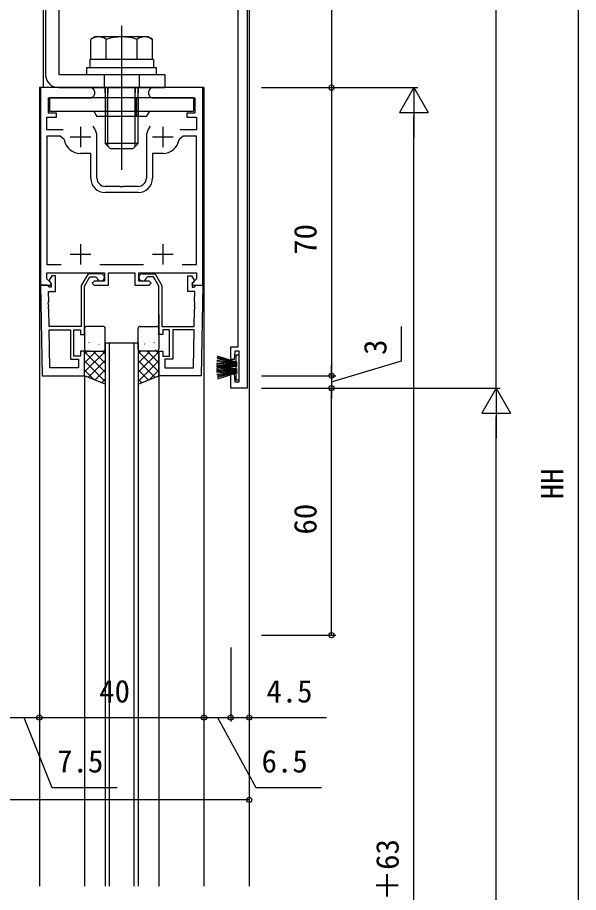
# Model space of a CAD drawing. Units: millimetres, scale not verified. Extents: x -437 to 438, y -681 to 679.
# Drawn here: x -229.9 to -93.6, y 60.8 to 273.3 of the extents above; entities that cross this region are included whole.
import ezdxf
from ezdxf.enums import TextEntityAlignment as Align

# ---------------------------------------------------------------- set-up
doc = ezdxf.new("R2010")
doc.units = ezdxf.units.MM
doc.header["$LTSCALE"] = 4
for name, color, linetype in [('0-2_YKK_11', 7, 'Continuous'), ('0-3_YKK_12', 2, 'Continuous'), ('0-4_YKK_13', 4, 'Continuous'), ('0-5_YKK_D', 6, 'Continuous')]:
    doc.layers.add(name, color=color, linetype=linetype)
doc.styles.add('ＭＳ ゴシック', font='')
doc.styles.get('ＭＳ ゴシック').set_extended_font_data('MS Gothic')

msp = doc.modelspace()

# ---------------------------------------------------------------- linework, layer by layer
at = {"layer": '0-2_YKK_11'}
for p, q in [((-214.628, 246.799), (-214.628, 241.799)), ((-194.628, 246.799), (-194.628, 241.799)), ((-217.128, 244.299), (-212.128, 244.299)), ((-210.628, 234.299), (-210.628, 244.299)), ((-198.628, 244.299), (-198.628, 234.299)), ((-197.128, 244.299), (-192.128, 244.299)), ((-200.628, 230.799), (-208.628, 230.799)), ((-214.628, 218.299), (-214.628, 213.299)), ((-194.628, 218.299), (-194.628, 213.299)), ((-217.128, 215.799), (-212.128, 215.799)), ((-197.128, 215.799), (-192.128, 215.799)), ((-209.911, 213.299), (-199.346, 213.299))]:
    msp.add_line(p, q, dxfattribs=at)
for points in [[(-174.129, 349.295), (-174.129, 183.295), (-178.129, 183.295), (-178.129, 186.795), (-177.329, 186.795), (-177.129, 184.795), (-176.059, 184.795), (-176.059, 192.295), (-177.129, 192.295), (-177.329, 190.295), (-178.129, 190.295), (-178.129, 193.295), (-176.329, 193.295), (-176.329, 338.041), (-176.37, 338.191), (-176.374, 338.2), (-176.384, 338.217), (-176.389, 338.225), (-176.429, 338.375), (-176.429, 341.913), (-176.387, 342.068)], [(-212.378, 256.299), (-224.328, 256.299), (-224.328, 208.299), (-221.853, 208.299), (-221.692, 208.686), (-222.828, 209.823), (-222.828, 211.299), (-208.828, 211.299), (-208.828, 209.299), (-211.328, 209.299), (-211.828, 208.799), (-211.328, 208.299), (-207.828, 208.299), (-207.828, 211.299), (-201.428, 211.299), (-201.428, 208.299), (-197.928, 208.299), (-197.428, 208.799), (-197.928, 209.299), (-200.428, 209.299), (-200.428, 211.299), (-186.428, 211.299), (-186.428, 209.823), (-187.565, 208.686), (-187.404, 208.299), (-184.928, 208.299), (-184.928, 256.299), (-196.878, 256.299)], [(-218.837, 245.999), (-222.828, 245.999), (-222.828, 249.099), (-220.428, 249.099), (-220.428, 250.099), (-222.428, 250.099), (-222.428, 253.799), (-212.378, 253.799)], [(-196.878, 253.799), (-186.828, 253.799), (-186.828, 250.099), (-188.828, 250.099), (-188.828, 249.099), (-186.428, 249.099), (-186.428, 245.999), (-190.42, 245.999)], [(-218.577, 243.659), (-219.564, 244.499), (-222.828, 244.499), (-222.828, 213.299), (-219.346, 213.299)], [(-189.911, 213.299), (-186.428, 213.299), (-186.428, 244.499), (-189.693, 244.499), (-190.68, 243.659)], [(-212.128, 234.299), (-212.128, 240.299), (-214.628, 240.299)], [(-194.628, 240.299), (-197.128, 240.299), (-197.128, 234.299)], [(-200.628, 232.299), (-204.17, 232.299), (-204.354, 232.179), (-204.903, 232.179), (-205.087, 232.299), (-208.628, 232.299)], [(-209.728, 211.099), (-212.79, 211.099), (-214.428, 208.261), (-214.428, 198.299), (-222.224, 198.299), (-222.294, 202.34), (-222.417, 202.522), (-222.427, 203.071), (-222.31, 203.257), (-222.312, 203.34), (-222.435, 203.521), (-222.444, 204.071), (-222.328, 204.257), (-222.372, 206.799), (-220.728, 206.799), (-220.728, 210.599), (-221.628, 210.599), (-222.228, 209.559), (-222.228, 209.249), (-221.728, 208.749), (-221.728, 207.799), (-222.199, 207.799), (-222.399, 207.999), (-222.699, 208.299), (-224.328, 208.299)], [(-199.528, 211.099), (-196.467, 211.099), (-194.828, 208.261), (-194.828, 198.299), (-187.033, 198.299), (-186.963, 202.34), (-186.84, 202.522), (-186.83, 203.071), (-186.947, 203.257), (-186.945, 203.34), (-186.822, 203.521), (-186.813, 204.071), (-186.929, 204.257), (-186.885, 206.799), (-188.528, 206.799), (-188.528, 210.599), (-187.628, 210.599), (-187.028, 209.559), (-187.028, 209.249), (-187.528, 208.749), (-187.528, 207.799), (-187.058, 207.799), (-186.858, 207.999), (-186.558, 208.299), (-184.928, 208.299)], [(-224.328, 208.299), (-223.944, 186.299), (-213.628, 186.299), (-213.628, 192.299), (-214.628, 192.299), (-214.628, 191.099), (-216.228, 191.099), (-216.228, 197.499), (-214.628, 197.499), (-214.628, 196.299), (-213.628, 196.299), (-213.628, 208.047), (-212.328, 210.299), (-210.912, 210.299), (-210.616, 210.049)], [(-184.928, 208.299), (-185.312, 186.299), (-195.628, 186.299), (-195.628, 192.299), (-194.628, 192.299), (-194.628, 191.099), (-193.028, 191.099), (-193.028, 197.499), (-194.628, 197.499), (-194.628, 196.299), (-195.628, 196.299), (-195.628, 208.047), (-196.928, 210.299), (-198.345, 210.299), (-198.641, 210.049)]]:
    msp.add_lwpolyline(points, dxfattribs=at)
for points in [[(-222.048, 188.229), (-222.21, 197.499), (-217.028, 197.499), (-217.028, 190.299), (-215.128, 190.299), (-215.128, 188.229)], [(-187.209, 188.229), (-187.047, 197.499), (-192.228, 197.499), (-192.228, 190.299), (-194.128, 190.299), (-194.128, 188.229)]]:
    msp.add_lwpolyline(points, close=True, dxfattribs=at)
for centre, radius, start, end in [((-212.378, 255.049), 1.25, 269.99999, 90.00001), ((-196.878, 255.049), 1.25, 89.99999, 270.00001), ((-214.628, 244.299), 4, 359.99998, 40.4398), ((-194.628, 244.299), 4, 139.5602, 180.00002), ((-214.628, 244.299), 4, 189.20689, 270.00001), ((-194.628, 244.299), 4, 269.99999, 350.79311), ((-208.628, 234.299), 3.5, 180.00001, 269.99999), ((-208.628, 234.299), 2, 180.00001, 269.99999), ((-200.628, 234.299), 2, 270.00001, 359.99999), ((-200.628, 234.299), 3.5, 270.00001, 359.99999), ((-209.728, 210.199), 0.9, 189.59406, 90), ((-199.528, 210.199), 0.9, 90, 350.40594)]:
    msp.add_arc(centre, radius, start, end, dxfattribs=at)
at = {"layer": '0-3_YKK_12'}
for p, q in [((-223.628, 256.299), (-223.628, 421.799)), ((-173.628, 421.799), (-173.628, 62.296)), ((-184.628, 256.299), (-224.628, 256.299)), ((-224.628, 256.299), (-224.628, 62.296)), ((-184.628, 256.299), (-184.628, 62.296)), ((-195.628, 201.299), (-195.628, 196.597)), ((-208.628, 194.303), (-200.628, 194.303)), ((-208.628, 194.303), (-208.628, 62.296)), ((-207.628, 194.303), (-207.628, 62.296)), ((-201.628, 194.303), (-201.628, 62.296)), ((-200.628, 194.303), (-200.628, 62.296)), ((-195.628, 192), (-195.628, 62.296)), ((-213.628, 186.303), (-213.628, 62.296))]:
    msp.add_line(p, q, dxfattribs=at)
at = {"layer": '0-4_YKK_13'}
for p, q in [((-223.127, 294.099), (-223.13, 259.499)), ((-219.927, 294.098), (-219.93, 259.498)), ((-204.628, 271.299), (-204.628, 236.299)), ((-211.128, 268.598), (-212.134, 268.018)), ((-212.134, 263.098), (-212.134, 268.018)), ((-198.128, 268.598), (-211.128, 268.598)), ((-208.381, 263.098), (-208.381, 268.018)), ((-200.876, 263.098), (-200.876, 268.018)), ((-198.128, 268.598), (-197.123, 268.018)), ((-197.123, 263.098), (-197.123, 268.018)), ((-196.928, 263.098), (-212.328, 263.098)), ((-212.328, 263.098), (-212.328, 261.098)), ((-197.123, 263.098), (-212.134, 263.098)), ((-196.928, 263.098), (-196.928, 261.098)), ((-208.878, 259.498), (-208.878, 256.299)), ((-208.878, 259.498), (-208.878, 256.299)), ((-200.378, 259.498), (-200.378, 256.299)), ((-200.378, 259.498), (-200.378, 256.299)), ((-219.93, 256.299), (-194.128, 256.299)), ((-208.628, 255.001), (-208.628, 256.299)), ((-208.628, 256.299), (-208.628, 242.699)), ((-207.948, 242.019), (-207.948, 256.299)), ((-207.948, 256.299), (-207.948, 255.001)), ((-201.308, 242.019), (-201.308, 256.299)), ((-201.308, 256.299), (-201.308, 255.001)), ((-200.628, 242.699), (-200.628, 256.299)), ((-200.628, 256.299), (-200.628, 255.001)), ((-187.131, 253.799), (-222.131, 253.799)), ((-222.131, 253.799), (-222.131, 250.599)), ((-208.631, 253.799), (-208.631, 249.299)), ((-208.131, 253.799), (-208.131, 249.299)), ((-201.131, 253.799), (-201.131, 249.299)), ((-200.631, 253.799), (-200.631, 249.299)), ((-187.131, 253.799), (-187.131, 250.599)), ((-222.131, 250.599), (-187.131, 250.599)), ((-211.381, 250.599), (-210.631, 249.299)), ((-198.631, 249.299), (-210.631, 249.299)), ((-197.88, 250.599), (-198.631, 249.299)), ((-200.628, 242.699), (-208.628, 242.699)), ((-208.628, 242.699), (-207.428, 241.499)), ((-200.628, 242.699), (-201.828, 241.499)), ((-207.428, 241.499), (-201.828, 241.499)), ((-213.628, 197.803), (-213.628, 192.803)), ((-209.128, 198.303), (-213.128, 198.303)), ((-208.915, 198.031), (-208.871, 198.055)), ((-208.628, 192.803), (-208.628, 197.803)), ((-200.628, 192.803), (-200.628, 197.803)), ((-200.342, 198.031), (-200.386, 198.055)), ((-200.128, 198.303), (-196.128, 198.303)), ((-195.628, 197.803), (-195.628, 192.803)), ((-213.628, 197.022), (-213.616, 197.029)), ((-213.346, 196.586), (-213.339, 196.593)), ((-211.583, 196.573), (-211.539, 196.597)), ((-209.558, 195.839), (-209.514, 195.863)), ((-209.351, 197.031), (-209.345, 197.039)), ((-199.906, 197.031), (-199.912, 197.039)), ((-199.699, 195.839), (-199.743, 195.863)), ((-197.674, 196.573), (-197.718, 196.597)), ((-195.911, 196.586), (-195.918, 196.593)), ((-195.628, 197.022), (-195.641, 197.029)), ((-212.603, 194.27), (-212.556, 194.359)), ((-212.226, 194.382), (-212.182, 194.406)), ((-211.56, 194.566), (-211.553, 194.573)), ((-210.15, 193.949), (-210.106, 193.973)), ((-199.107, 193.949), (-199.151, 193.973)), ((-197.697, 194.566), (-197.704, 194.573)), ((-197.031, 194.382), (-197.075, 194.406)), ((-196.654, 194.27), (-196.701, 194.359)), ((-213.628, 191.714), (-213.039, 192.303)), ((-213.628, 189.469), (-210.794, 192.303)), ((-213.628, 187.224), (-208.628, 192.224)), ((-208.628, 187.147), (-213.628, 192.147)), ((-213.128, 192.303), (-209.128, 192.303)), ((-212.817, 192.492), (-212.773, 192.516)), ((-208.628, 189.392), (-211.54, 192.303)), ((-209.507, 192.844), (-209.5, 192.851)), ((-208.628, 191.637), (-209.295, 192.303)), ((-200.628, 191.637), (-199.962, 192.303)), ((-200.628, 189.392), (-197.717, 192.303)), ((-195.628, 187.224), (-200.628, 192.224)), ((-200.628, 187.147), (-195.628, 192.147)), ((-196.128, 192.303), (-200.128, 192.303)), ((-199.75, 192.844), (-199.757, 192.851)), ((-195.628, 189.469), (-198.463, 192.303)), ((-196.44, 192.492), (-196.483, 192.516)), ((-195.628, 191.714), (-196.218, 192.303)), ((-208.628, 184.902), (-213.628, 189.902)), ((-212.682, 185.925), (-208.628, 189.979)), ((-196.575, 185.925), (-200.628, 189.979)), ((-200.628, 184.902), (-195.628, 189.902)), ((-176.559, 189.045), (-181.553, 189.307)), ((-176.559, 189.145), (-181.532, 189.668)), ((-176.559, 189.245), (-181.498, 190.027)), ((-176.559, 189.345), (-181.45, 190.385)), ((-176.559, 189.445), (-181.389, 190.739)), ((-176.559, 189.545), (-181.315, 191.09)), ((-211.373, 185.401), (-213.628, 187.656)), ((-211.079, 185.284), (-208.628, 187.734)), ((-198.178, 185.284), (-200.628, 187.734)), ((-197.884, 185.401), (-195.628, 187.656)), ((-181.559, 188.945), (-176.559, 188.945)), ((-181.559, 187.645), (-176.559, 187.645)), ((-176.559, 188.845), (-181.553, 188.583)), ((-176.559, 187.745), (-181.553, 188.007)), ((-176.559, 187.545), (-181.553, 187.283)), ((-176.559, 188.745), (-181.532, 188.222)), ((-176.559, 187.845), (-181.532, 188.368)), ((-176.559, 187.445), (-181.532, 186.922)), ((-176.559, 187.945), (-181.498, 188.727)), ((-176.559, 188.645), (-181.498, 187.863)), ((-176.559, 187.345), (-181.498, 186.563)), ((-176.559, 187.245), (-181.45, 186.205)), ((-176.559, 187.145), (-181.389, 185.851)), ((-176.559, 187.045), (-181.315, 185.5)), ((-176.859, 188.597), (-176.859, 187.993)), ((-209.475, 184.642), (-208.628, 185.489)), ((-199.782, 184.642), (-200.628, 185.489)), ((-176.859, 186.948), (-176.859, 185.295))]:
    msp.add_line(p, q, dxfattribs=at)
for points in [[(-219.93, 259.498), (-194.128, 259.499), (-194.128, 256.299)], [(-176.059, 191.295), (-176.859, 191.295), (-176.859, 189.642)], [(-176.859, 185.295), (-176.059, 185.295), (-176.059, 191.295)]]:
    msp.add_lwpolyline(points, dxfattribs=at)
for points in [[(-213.128, 259.498), (-196.128, 259.498), (-196.128, 261.098), (-213.128, 261.098)], [(-208.628, 184.303), (-213.628, 186.303), (-213.628, 192.303), (-208.628, 192.303)], [(-200.628, 184.303), (-195.628, 186.303), (-195.628, 192.303), (-200.628, 192.303)]]:
    msp.add_lwpolyline(points, close=True, dxfattribs=at)
for centre, radius, start, end in [((-210.258, 265.276), 3.323, 55.61575, 124.38425), ((-204.628, 256.179), 12.419, 72.41205, 107.58795), ((-198.999, 265.276), 3.323, 55.61575, 124.38425), ((-219.93, 259.499), 3.2, 180, 270), ((-213.128, 197.803), 0.5, 90, 180), ((-209.128, 197.803), 0.5, 0, 90), ((-200.128, 197.803), 0.5, 90, 180), ((-196.128, 197.803), 0.5, 0, 90), ((-213.128, 192.803), 0.5, 180, 270), ((-209.128, 192.803), 0.5, 270, 0), ((-200.128, 192.803), 0.5, 180, 270), ((-196.128, 192.803), 0.5, 270, 0)]:
    msp.add_arc(centre, radius, start, end, dxfattribs=at)
at = {"layer": '0-5_YKK_D'}
for p, q in [((-93.628, -129.701), (-93.628, 456.299)), ((-113.628, 183.299), (-113.628, 383.299)), ((-153.628, 349.295), (-153.628, 256.299)), ((-170.628, 256.299), (-152.628, 256.299)), ((-170.628, 256.299), (-132.628, 256.299)), ((-170.628, 256.299), (-152.628, 256.299)), ((-153.628, 256.299), (-153.628, 186.299)), ((-133.628, 256.299), (-137.128, 250.236)), ((-133.628, 256.299), (-130.128, 250.236)), ((-133.628, 256.299), (-133.628, 244.174)), ((-137.128, 250.236), (-130.128, 250.236)), ((-133.628, -119.701), (-133.628, 249.299)), ((-153.628, 186.299), (-153.628, 188.849)), ((-170.628, 186.299), (-152.628, 186.299)), ((-170.628, 186.299), (-152.628, 186.299)), ((-153.628, 186.299), (-153.628, 183.295)), ((-153.628, 186.299), (-153.628, 183.295)), ((-170.628, 183.299), (-112.628, 183.299)), ((-170.628, 183.299), (-112.628, 183.299)), ((-170.628, 183.295), (-152.628, 183.295)), ((-170.628, 183.295), (-152.628, 183.295)), ((-153.628, 183.295), (-153.628, 180.745)), ((-153.628, 123.294), (-153.628, 183.295)), ((-113.628, 183.299), (-117.128, 177.236)), ((-113.628, 183.299), (-110.128, 177.236)), ((-113.628, 183.299), (-113.628, 171.174)), ((-117.128, 177.236), (-110.128, 177.236)), ((-113.628, -129.701), (-113.628, 176.299)), ((-170.628, 123.294), (-152.628, 123.294)), ((-224.628, 120.294), (-224.628, 102.294)), ((-224.628, 120.294), (-224.628, 102.294)), ((-184.628, 120.294), (-184.628, 102.294)), ((-184.628, 120.294), (-184.628, 102.294)), ((-178.128, 120.294), (-178.128, 102.294)), ((-178.128, 120.294), (-178.128, 102.294)), ((-173.628, 120.294), (-173.628, 102.294)), ((-173.628, 120.294), (-173.628, 82.294)), ((-232.128, 103.294), (-224.628, 103.294)), ((-224.628, 103.294), (-184.628, 103.294)), ((-184.628, 103.294), (-178.128, 103.294)), ((-173.628, 83.294), (-323.628, 83.294))]:
    msp.add_line(p, q, dxfattribs=at)
for points in [[(-153.628, 184.797), (-136.628, 189.925), (-136.628, 198.271)], [(-228.378, 103.294), (-221.564, 86.294), (-205.718, 86.294)], [(-181.378, 103.294), (-172.04, 86.294), (-156.065, 86.294)], [(-178.128, 103.294), (-173.628, 103.294), (-154.891, 103.294)]]:
    msp.add_lwpolyline(points, dxfattribs=at)
for centre in [(-153.628, 256.299), (-153.628, 256.299), (-153.628, 186.299), (-153.628, 186.299), (-153.628, 183.295), (-153.628, 183.295), (-153.628, 123.294), (-224.628, 103.294), (-224.628, 103.294), (-184.628, 103.294), (-184.628, 103.294), (-178.128, 103.294), (-178.128, 103.294), (-173.628, 103.294), (-173.628, 83.294)]:
    msp.add_circle(centre, 0.637, dxfattribs=at)

# ---------------------------------------------------------------- texts
at = {"layer": '0-5_YKK_D', "style": 'ＭＳ ゴシック'}
for s, p in [('70', (-155.628, 215.674)), ('3', (-138.628, 191.371)), ('HH', (-95.628, 156.31)), ('60', (-155.628, 147.733)), ('DHs＝H1＋63', (-135.671, 32.583))]:
    msp.add_text(s, height=5.499, rotation=90, dxfattribs=at).set_placement(p, align=Align.BOTTOM_LEFT)
for s, p in [('40', (-210.083, 105.294)), ('4.5', (-169.462, 105.294)), ('7.5', (-220.289, 88.294)), ('6.5', (-170.636, 88.294))]:
    msp.add_text(s, height=5.499, dxfattribs=at).set_placement(p, align=Align.BOTTOM_LEFT)

doc.saveas('drawing.dxf')
